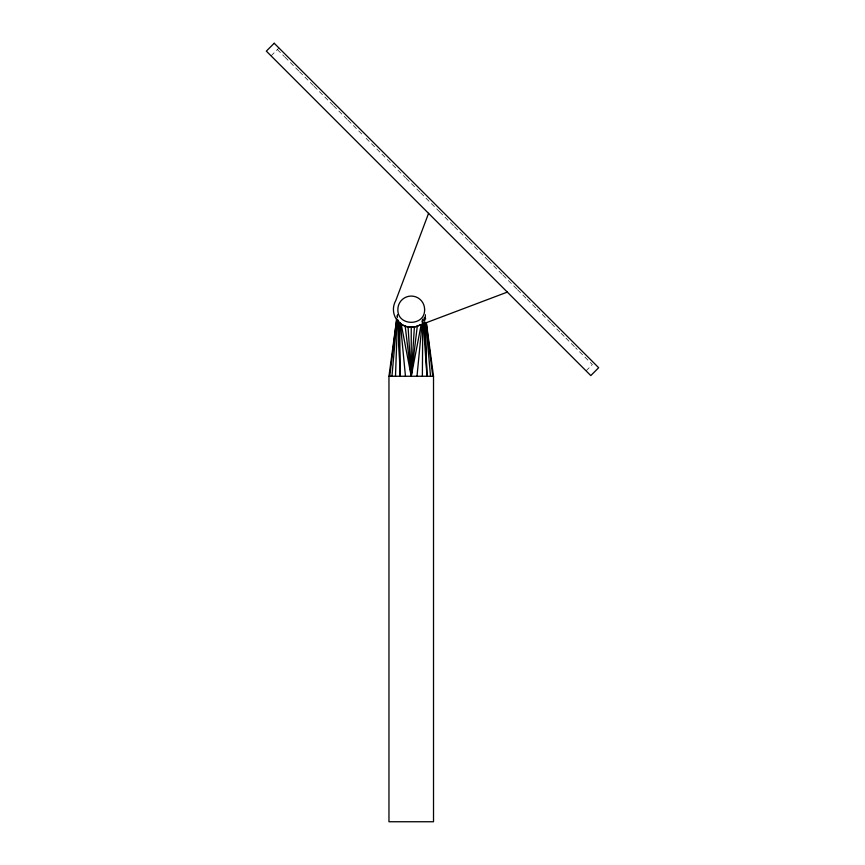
<?xml version="1.0" encoding="UTF-8"?>
<svg xmlns="http://www.w3.org/2000/svg" width="865" height="865" viewBox="0 0 865 865"><rect width="100%" height="100%" fill="white"/><g stroke="black" fill="none" stroke-linecap="round" stroke-linejoin="round"><path stroke-width="0.65" stroke-dasharray="4.33 3.24" d="M422.758 322.796L422.79 318.785M423.915 320.98L424.034 316.936M424.196 321.466L424.337 317.455M397.586 317.455L397.684 314.784M397.165 317.455L397.403 314.784M422.163 322.796L422.423 320.126M396.894 317.455L397.219 314.784L396.808 317.455M421.666 322.083L422.12 319.693M271.059 55.847L278.93 47.975M586.07 370.858L592.363 364.565L575.636 347.827M277.362 49.554L284.401 56.603M284.996 57.187L298.933 71.125M299.56 71.763L313.627 85.819M314.092 86.284L332.841 105.033M333.468 105.66L347.373 119.565M348 120.192L362.316 134.508M366.133 138.324L380.427 152.618M381.897 154.1L405.49 177.682M406.118 178.309L420.022 192.214M420.65 192.841L439.388 211.579M439.636 211.828L453.92 226.111M454.547 226.749L468.452 240.643M469.079 241.27L487.828 260.019M488.314 260.516L502.349 274.551M502.987 275.178L516.956 289.148M517.519 289.71L526.569 298.76M527.196 299.398L536.257 308.448M536.884 309.075L550.789 322.98M551.416 323.607L560.477 332.668M561.104 333.295L565.634 337.837M565.948 338.139L574.998 347.2M425.31 314.784L426.023 320.126M425.256 314.784L426.067 321.466M425.072 314.784L425.667 321.466M422.996 318.785L423.18 321.466M424.326 316.936L424.51 320.98M424.888 317.455L425.029 321.466"/><path stroke-width="1.3" d="M422.369 376.253L422.758 322.796M395.489 376.253L397.489 320.126M414.411 326.84L411.232 376.253L401.176 323.986M391.942 376.253L396.927 320.126M417.006 376.253L422.034 324.137M389.726 376.253L396.732 318.785L388.958 376.253L388.958 821.75L433.516 821.75L433.516 376.253L426.38 322.796M417.308 326.04L411.232 376.253L408.064 326.84M421.201 324.472L411.232 376.253L411.232 327.251L415.849 326.646L507.312 292.111M428.564 213.352L395.802 300.523A17.819 17.819 0 0 0 420.141 324.862M388.958 376.253L433.516 376.253M411.232 327.251L406.626 326.646L402.322 324.862L398.635 322.039M426.229 322.796L432.749 376.253M405.166 326.04L410.756 372.296M400.311 322.796L405.469 376.253M425.785 322.796L430.532 376.253M423.277 322.796L426.986 376.253L425.083 322.796M424.574 322.331L426.986 376.253M398.224 320.126L400.095 376.253L399.716 322.796M398.549 320.98L400.095 376.253M424.607 309.432C425.256 326.602 397.219 326.602 397.868 309.432A13.364 13.364 0 0 1 411.232 296.068A13.364 13.364 0 0 1 424.607 309.432M274.205 43.25L266.334 51.122L590.795 375.583L598.666 367.712L274.205 43.25"/></g></svg>
